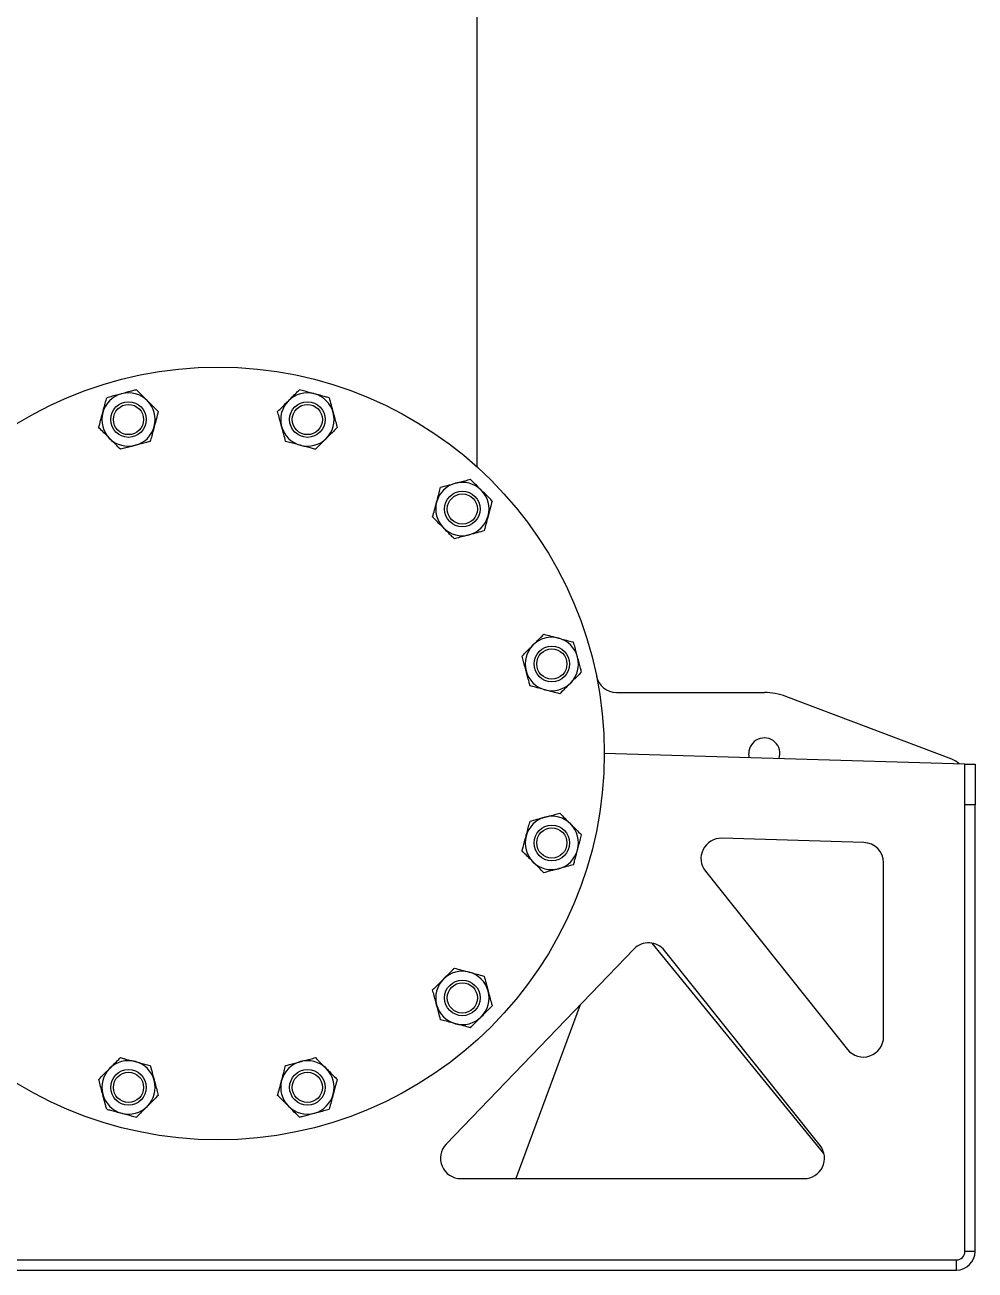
# Model space of a CAD drawing. Header units: inches. Extents: x 0.9 to 37.1, y -8.4 to 11.7.
# Drawn here: x 16.4193 to 16.6628, y 7.2933 to 7.6123 of the extents above; entities that cross this region are included whole.
import ezdxf

# ---------------------------------------------------------------- set-up
doc = ezdxf.new("R2010")
doc.units = ezdxf.units.IN
doc.header["$MEASUREMENT"] = 0

msp = doc.modelspace()

# ---------------------------------------------------------------- linework, layer by layer
at = {"color": 7, "linetype": 'Continuous', "lineweight": 25}
for p, q in [((16.53520799671963, 7.499027441128285), (16.53520799671963, 7.641804604737765)), ((16.5708638193356, 7.441283771404431), (16.60877057874063, 7.441283771404431)), ((16.6567818379819, 7.424210340835219), (16.61429656850235, 7.440273971100409)), ((16.66014817472799, 7.422937532883197), (16.56776008005296, 7.425658771404431)), ((16.66014817472799, 7.412520866216531), (16.66014817472799, 7.422937532883197)), ((16.66014817472799, 7.422937532883197), (16.66275234139466, 7.422937532883197)), ((16.66275234139466, 7.422937532883197), (16.66275234139466, 7.412520866216531)), ((16.66275234139466, 7.412520866216531), (16.66014817472799, 7.412520866216531)), ((16.66014817472799, 7.29813006405535), (16.66014817472799, 7.412520866216531)), ((16.66275234139466, 7.29813006405535), (16.66275234139466, 7.412520866216531)), ((16.63425985004015, 7.402857690197185), (16.59789550320703, 7.403928781247929)), ((16.63931484139466, 7.35311298568458), (16.63931484139466, 7.397651614674428)), ((16.59366976576379, 7.395475810085871), (16.63003411259691, 7.349866090045278)), ((16.62402301588082, 7.323199803619952), (16.57998757519434, 7.377089365051314)), ((16.57536629602126, 7.375567061036097), (16.52724264574228, 7.325597121138758)), ((16.62303091545316, 7.325231126361319), (16.58319019237835, 7.375201066258658)), ((16.56157398893736, 7.36124560470366), (16.54509236739905, 7.316775897388684)), ((16.53099414663495, 7.316775897388684), (16.61895851998875, 7.316775897388684)), ((16.66275234139466, 7.29813006405535), (16.66014817472799, 7.29813006405535)), ((16.27964281871127, 7.29594256405535), (16.657960674728, 7.29594256405535)), ((16.657960674728, 7.293338397388684), (16.657960674728, 7.29594256405535)), ((16.27964281871127, 7.293338397388684), (16.657960674728, 7.293338397388684))]:
    msp.add_line(p, q, dxfattribs=at)
at = {"color": 7, "linetype": 'Continuous', "lineweight": 25, "flags": 128}
msp.add_lwpolyline([(16.60493637517752, 7.424563764880857), (16.60485513806029, 7.424904132067544), (16.60478307874063, 7.425658771404431)], dxfattribs=at)
at = {"color": 7, "linetype": 'Continuous', "lineweight": 25}
for centre, radius in [((16.46880174671963, 7.425658771404431), 0.09895833333333474), ((16.44588547710118, 7.511183453940443), 0.004557291666667264), ((16.44588547710118, 7.511183453940443), 0.003868229166667366), ((16.49171801633808, 7.511183453940443), 0.004557291666667264), ((16.49171801633808, 7.511183453940443), 0.003868229166665589), ((16.53141015963719, 7.488267184321989), 0.004557291666667122), ((16.53141015963719, 7.488267184321989), 0.003868229166669915), ((16.55432642925564, 7.448575041022883), 0.004557291666664576), ((16.55432642925564, 7.448575041022883), 0.003868229166664678), ((16.55432642925564, 7.402742501785978), 0.004557291666664576), ((16.55432642925564, 7.402742501785978), 0.003868229166664678), ((16.53141015963719, 7.363050358486872), 0.004557291666667122), ((16.53141015963719, 7.363050358486872), 0.003868229166667403), ((16.44588547710118, 7.34013408886842), 0.004557291666666835), ((16.44588547710118, 7.34013408886842), 0.003868229166666509), ((16.49171801633808, 7.34013408886842), 0.004557291666666835), ((16.49171801633808, 7.34013408886842), 0.003868229166666509)]:
    msp.add_circle(centre, radius, dxfattribs=at)
for centre, radius, start, end in [((16.44588547710118, 7.511183453940443), 0.006833333333333064, 105.0000000000084, 165.0000000000007), ((16.44588547710118, 7.511183453940443), 0.006833333333334467, 44.99999999997896, 105.0000000000084), ((16.49171801633808, 7.511183453940443), 0.006833333333333294, 74.99999999999353, 134.9999999999947), ((16.49171801633808, 7.511183453940443), 0.006833333333336495, 14.99999999999156, 74.99999999999353), ((16.44588547710118, 7.511183453940443), 0.006833333333334467, 344.9999999999943, 44.99999999997896), ((16.49171801633808, 7.511183453940443), 0.006833333333333064, 134.9999999999947, 195), ((16.44588547710118, 7.511183453940443), 0.006833333333333064, 165.0000000000007, 225.000000000006), ((16.49171801633808, 7.511183453940443), 0.006833333333336495, 314.9999999999902, 14.99999999999156), ((16.44588547710118, 7.511183453940443), 0.006833333333334152, 285.0000000000053, 344.9999999999943), ((16.49171801633808, 7.511183453940443), 0.006833333333333232, 195, 255.000000000025), ((16.44588547710118, 7.511183453940443), 0.006833333333334152, 225.000000000006, 285.0000000000053), ((16.49171801633808, 7.511183453940443), 0.006833333333333232, 255.000000000025, 314.9999999999902), ((16.53141015963719, 7.488267184321989), 0.006833333333336725, 105.0000000000334, 165.0000000000012), ((16.53141015963719, 7.488267184321989), 0.006833333333335072, 45.0000000000053, 105.0000000000334), ((16.53141015963719, 7.488267184321989), 0.006833333333332582, 344.9999999999938, 45.0000000000053), ((16.53141015963719, 7.488267184321989), 0.006833333333336725, 165.0000000000012, 224.999999999985), ((16.53141015963719, 7.488267184321989), 0.006833333333332374, 284.9999999999785, 344.9999999999938), ((16.53141015963719, 7.488267184321989), 0.006833333333335095, 224.999999999985, 284.9999999999785), ((16.55432642925564, 7.448575041022883), 0.006833333333333064, 134.9999999999974, 195), ((16.55432642925564, 7.448575041022883), 0.006833333333333294, 74.99999999999353, 134.9999999999974), ((16.55432642925564, 7.448575041022883), 0.006833333333333294, 14.99999999999569, 74.99999999999353), ((16.55432642925564, 7.448575041022883), 0.006833333333332949, 314.999999999993, 14.99999999999569), ((16.55432642925564, 7.448575041022883), 0.006833333333333064, 195, 255.0000000000241), ((16.55432642925564, 7.448575041022883), 0.006833333333332897, 255.0000000000241, 314.999999999993), ((16.5708638193356, 7.446492104737764), 0.005208333333333191, 191.5369590328109, 270.0000000000008), ((16.60877057874063, 7.425658771404431), 0.01562500000000034, 69.28845390956536, 90), ((16.60877057874063, 7.425658771404431), 0.003987500000000921, 340.6869853533506, 180), ((16.65493984139466, 7.419338607603226), 0.005208333333334141, 44.37856419561164, 69.2884539095683), ((16.55432642925564, 7.402742501785978), 0.006833333333333722, 105.0000000000055, 164.9999999999935), ((16.55432642925564, 7.402742501785978), 0.006833333333333722, 45.00000000000788, 105.0000000000055), ((16.55432642925564, 7.402742501785978), 0.006833333333332949, 345.0000000000051, 45.00000000000788), ((16.55432642925564, 7.402742501785978), 0.006833333333333294, 164.9999999999935, 225.0000000000034), ((16.59774216122821, 7.398722705725174), 0.005208333333334077, 88.31287334728027, 218.5651382087367), ((16.63410650806133, 7.397651614674428), 0.005208333333333297, 0, 88.31287334731945), ((16.55432642925564, 7.402742501785978), 0.006833333333332949, 285.0000000000082, 345.0000000000051), ((16.55432642925564, 7.402742501785978), 0.006833333333332864, 225.0000000000034, 285.0000000000082), ((16.57911779691393, 7.371954170619356), 0.005208333333333801, 38.56513820873204, 136.0782775277276), ((16.53141015963719, 7.363050358486872), 0.006833333333332949, 134.9999999999921, 194.9999999999965), ((16.53141015963719, 7.363050358486872), 0.006833333333333722, 74.99999999999447, 134.9999999999921), ((16.53141015963719, 7.363050358486872), 0.006833333333333722, 15.0000000000029, 74.99999999999447), ((16.53141015963719, 7.363050358486872), 0.006833333333333178, 314.9999999999956, 15.0000000000029), ((16.53141015963719, 7.363050358486872), 0.006833333333333294, 194.9999999999965, 254.9999999999943), ((16.53141015963719, 7.363050358486872), 0.006833333333333294, 254.9999999999943, 314.9999999999956), ((16.63410650806133, 7.35311298568458), 0.005208333333333801, 218.5651382087328, 0), ((16.44588547710118, 7.34013408886842), 0.006833333333333064, 134.9999999999921, 195), ((16.44588547710118, 7.34013408886842), 0.006833333333333722, 74.99999999999447, 134.9999999999921), ((16.44588547710118, 7.34013408886842), 0.006833333333333722, 14.99999999999932, 74.99999999999447), ((16.49171801633808, 7.34013408886842), 0.006833333333333064, 104.9999999999777, 165.0000000000007), ((16.49171801633808, 7.34013408886842), 0.006833333333332897, 45.00000000000788, 104.9999999999777), ((16.49171801633808, 7.34013408886842), 0.006833333333333064, 345.0000000000015, 45.00000000000788), ((16.44588547710118, 7.34013408886842), 0.006833333333333064, 314.9999999999956, 14.99999999999932), ((16.49171801633808, 7.34013408886842), 0.006833333333333064, 165.0000000000007, 225.0000000000087), ((16.44588547710118, 7.34013408886842), 0.006833333333333294, 195, 254.9999999999943), ((16.44588547710118, 7.34013408886842), 0.006833333333333294, 254.9999999999943, 314.9999999999956), ((16.49171801633808, 7.34013408886842), 0.006833333333333294, 225.0000000000087, 285.0000000000073), ((16.49171801633808, 7.34013408886842), 0.006833333333333294, 285.0000000000073, 345.0000000000015), ((16.53099414663495, 7.321984230722016), 0.005208333333333037, 136.0782775277276, 270.0000000000008), ((16.61895851998875, 7.321984230722016), 0.005208333333333037, 270.0000000000008, 38.56513820875648), ((16.657960674728, 7.29813006405535), 0.004791666666666305, 270.0000000000008, 0), ((16.657960674728, 7.29813006405535), 0.002187499999999787, 270.0000000000008, 0)]:
    msp.add_arc(centre, radius, start, end, dxfattribs=at)
for points, knots in [([(16.44411688029298, 7.517783947086751), (16.44402996022278, 7.517760656924135), (16.44345942618554, 7.517607782789605), (16.44239436840813, 7.517322401418253), (16.44121660726946, 7.517006821272268), (16.44053152287498, 7.516823253462022), (16.44030608379817, 7.516762847243449)], [0, 0, 0, 0, 0.06625438873007866, 0.4348867160202242, 0.8140395284738081, 1, 1, 1, 1]), ([(16.44792767678778, 7.518805046930054), (16.44760503144998, 7.518718594372348), (16.44684168306725, 7.518514055789652), (16.44556960262994, 7.518173202863768), (16.44460519699124, 7.517914791151699), (16.44411688029298, 7.517783947086751)], [0, 0, 0, 0, 0.2654708005955063, 0.6280788300799386, 1, 1, 1, 1]), ([(16.44792767678778, 7.518805046930054), (16.44836130123182, 7.51837142248602), (16.44924434500596, 7.517488378711878), (16.45020906310012, 7.516523660617715), (16.45070396699915, 7.516028756718685), (16.45071737343929, 7.51601535027855)], [0, 0, 0, 0, 0.4841952181635784, 0.9860273763411905, 1, 1, 1, 1]), ([(16.48688611999998, 7.51601535027855), (16.48727637282394, 7.516405603102513), (16.4880709808551, 7.51720021113367), (16.48899547555316, 7.51812470583173), (16.48952219080618, 7.518651421084755), (16.48967581665148, 7.518805046930053)], [0, 0, 0, 0, 0.4060446745436627, 0.8267623950146797, 1, 1, 1, 1]), ([(16.49348661314628, 7.517783947086751), (16.49339969307608, 7.517807237249367), (16.49282915903885, 7.517960111383898), (16.49176410126144, 7.518245492755249), (16.49058634012276, 7.518561072901234), (16.48990125572829, 7.51874464071148), (16.48967581665148, 7.518805046930053)], [0, 0, 0, 0, 0.06625438873007931, 0.4348867160202243, 0.8140395284738083, 1, 1, 1, 1]), ([(16.49729740964109, 7.516762847243449), (16.49697476430329, 7.516849299801154), (16.49621141592056, 7.517053838383851), (16.49493933548325, 7.517394691309735), (16.49397492984454, 7.517653103021803), (16.49348661314628, 7.517783947086751)], [0, 0, 0, 0, 0.265470800595507, 0.62807883007994, 1, 1, 1, 1]), ([(16.43928498395487, 7.512952050748644), (16.43942782640234, 7.513485146020075), (16.4397186731278, 7.514570600776687), (16.44005706167295, 7.5158334840199), (16.44024985283611, 7.516552990436092), (16.44030608379817, 7.516762847243449)], [0, 0, 0, 0, 0.4060446745436623, 0.8267623950146791, 1, 1, 1, 1]), ([(16.45071737343929, 7.51601535027855), (16.45110762626325, 7.515625097454588), (16.45190223429441, 7.514830489423431), (16.45282672899247, 7.513905994725371), (16.45335344424549, 7.513379279472347), (16.45350707009079, 7.513225653627048)], [0, 0, 0, 0, 0.4060446745436574, 0.8267623950146697, 1, 1, 1, 1]), ([(16.48409642334847, 7.513225653627048), (16.48453004779251, 7.513659278071082), (16.48541309156665, 7.514542321845224), (16.48637780966081, 7.515507039939386), (16.48687271355984, 7.516001943838416), (16.48688611999998, 7.51601535027855)], [0, 0, 0, 0, 0.4841952181635706, 0.9860273763411911, 1, 1, 1, 1]), ([(16.49729740964109, 7.516762847243449), (16.49745612720331, 7.516170505237196), (16.4977793436573, 7.514964245009064), (16.49813245498725, 7.513646415584947), (16.49831360238673, 7.51297036428644), (16.4983185094844, 7.512952050748643)], [0, 0, 0, 0, 0.4841952181635791, 0.9860273763411924, 0.9999999999999999, 0.9999999999999999, 0.9999999999999999, 0.9999999999999999]), ([(16.43826388411157, 7.509141254253838), (16.43842260167379, 7.50973359626009), (16.43874581812778, 7.510939856488222), (16.43909892945773, 7.512257685912339), (16.43928007685721, 7.512933737210846), (16.43928498395487, 7.512952050748644)], [0, 0, 0, 0, 0.4841952181635703, 0.9860273763411896, 1, 1, 1, 1]), ([(16.45350707009079, 7.513225653627048), (16.45334835252858, 7.512633311620795), (16.45302513607458, 7.511427051392664), (16.45267202474463, 7.510109221968547), (16.45249087734515, 7.509433170670039), (16.45248597024749, 7.509414857132242)], [0, 0, 0, 0, 0.4841952181635755, 0.9860273763411883, 1, 1, 1, 1]), ([(16.48511752319178, 7.509414857132242), (16.4849746807443, 7.509947952403675), (16.48468383401885, 7.511033407160285), (16.4843454454737, 7.5122962904035), (16.48415265431053, 7.513015796819691), (16.48409642334847, 7.513225653627048)], [0, 0, 0, 0, 0.4060446745436578, 0.8267623950146723, 1, 1, 1, 1]), ([(16.4983185094844, 7.512952050748643), (16.49846135193186, 7.512418955477211), (16.49875219865732, 7.511333500720599), (16.49909058720247, 7.510070617477385), (16.49928337836564, 7.509351111061194), (16.49933960932769, 7.509141254253837)], [0, 0, 0, 0, 0.4060446745436582, 0.8267623950146702, 1, 1, 1, 1]), ([(16.44105358076307, 7.506351557602335), (16.44066332793911, 7.506741810426298), (16.43986871990795, 7.507536418457454), (16.43894422520989, 7.508460913155514), (16.43841750995687, 7.508987628408539), (16.43826388411157, 7.509141254253838)], [0, 0, 0, 0, 0.4060446745436606, 0.8267623950146735, 1, 1, 1, 1]), ([(16.45248597024749, 7.509414857132242), (16.45234312780002, 7.508881761860811), (16.45205228107456, 7.507796307104199), (16.45171389252941, 7.506533423860986), (16.45152110136624, 7.505813917444794), (16.45146487040418, 7.505604060637436)], [0, 0, 0, 0, 0.4060446745436615, 0.826762395014681, 1, 1, 1, 1]), ([(16.48613862303508, 7.505604060637436), (16.48597990547286, 7.506196402643689), (16.48565668901887, 7.50740266287182), (16.48530357768892, 7.508720492295937), (16.48512243028944, 7.509396543594445), (16.48511752319178, 7.509414857132242)], [0, 0, 0, 0, 0.4841952181635693, 0.9860273763411898, 1, 1, 1, 1]), ([(16.49933960932769, 7.509141254253837), (16.49890598488366, 7.508707629809803), (16.49802294110952, 7.507824586035661), (16.49705822301536, 7.506859867941499), (16.49656331911633, 7.506364964042468), (16.49654991267619, 7.506351557602334)], [0, 0, 0, 0, 0.484195218163577, 0.9860273763411891, 1, 1, 1, 1]), ([(16.44384327741458, 7.503561860950832), (16.44340965297054, 7.503995485394866), (16.4425266091964, 7.504878529169008), (16.44156189110224, 7.50584324726317), (16.44106698720321, 7.5063381511622), (16.44105358076307, 7.506351557602335)], [0, 0, 0, 0, 0.484195218163572, 0.9860273763411915, 1, 1, 1, 1]), ([(16.44765407390938, 7.504582960794134), (16.44756715383918, 7.504559670631517), (16.44699661980195, 7.504406796496987), (16.44593156202453, 7.504121415125636), (16.44475380088586, 7.503805834979651), (16.44406871649138, 7.503622267169405), (16.44384327741458, 7.503561860950832)], [0, 0, 0, 0, 0.06625438873007954, 0.4348867160202256, 0.8140395284738101, 1, 1, 1, 1]), ([(16.45146487040418, 7.505604060637436), (16.45114222506638, 7.505517608079731), (16.45037887668365, 7.505313069497035), (16.44910679624634, 7.504972216571149), (16.44814239060764, 7.504713804859082), (16.44765407390938, 7.504582960794134)], [0, 0, 0, 0, 0.2654708005955059, 0.628078830079939, 1, 1, 1, 1]), ([(16.48994941952989, 7.504582960794133), (16.48986249945968, 7.50460625095675), (16.48929196542245, 7.504759125091281), (16.48822690764504, 7.505044506462632), (16.48704914650636, 7.505360086608617), (16.48636406211189, 7.505543654418863), (16.48613862303508, 7.505604060637436)], [0, 0, 0, 0, 0.06625438873007884, 0.4348867160202253, 0.8140395284738101, 1, 1, 1, 1]), ([(16.49376021602469, 7.503561860950831), (16.49343757068689, 7.503648313508537), (16.49267422230416, 7.503852852091233), (16.49140214186685, 7.504193705017118), (16.49043773622814, 7.504452116729186), (16.48994941952989, 7.504582960794133)], [0, 0, 0, 0, 0.2654708005955063, 0.6280788300799385, 0.9999999999999999, 0.9999999999999999, 0.9999999999999999, 0.9999999999999999]), ([(16.49654991267619, 7.506351557602334), (16.49615965985223, 7.505961304778372), (16.49536505182107, 7.505166696747215), (16.49444055712301, 7.504242202049154), (16.49391384186999, 7.50371548679613), (16.49376021602469, 7.503561860950831)], [0, 0, 0, 0, 0.4060446745436639, 0.8267623950146807, 1, 1, 1, 1]), ([(16.52583076633418, 7.493846577624996), (16.52642310834044, 7.494005295187214), (16.52762936856857, 7.494328511641204), (16.52894719799269, 7.494681622971158), (16.52962324929119, 7.494862770370634), (16.52964156282899, 7.494867677468299)], [0, 0, 0, 0, 0.4841952181635736, 0.9860273763411929, 1, 1, 1, 1]), ([(16.52964156282899, 7.494867677468299), (16.53017465810042, 7.495010519915767), (16.53126011285703, 7.495301366641222), (16.53252299610025, 7.495639755186375), (16.53324250251644, 7.495832546349543), (16.5334523593238, 7.495888777311601)], [0, 0, 0, 0, 0.4060446745436639, 0.826762395014679, 1, 1, 1, 1]), ([(16.5362420559753, 7.493099080660097), (16.53617842606771, 7.493162710567683), (16.53576076616501, 7.493580370470384), (16.53498108975895, 7.494360046876448), (16.53411890876626, 7.495222227869139), (16.53361739218203, 7.495723744453366), (16.5334523593238, 7.495888777311601)], [0, 0, 0, 0, 0.06625438873007866, 0.4348867160202243, 0.8140395284738087, 1, 1, 1, 1]), ([(16.52480966649088, 7.490035781130191), (16.52495250893835, 7.490568876401622), (16.52524335566381, 7.491654331158234), (16.52558174420896, 7.492917214401447), (16.52577453537213, 7.493636720817639), (16.52583076633418, 7.493846577624996)], [0, 0, 0, 0, 0.4060446745436599, 0.8267623950146743, 1, 1, 1, 1]), ([(16.5390317526268, 7.490309384008595), (16.53879555984671, 7.490545576788691), (16.53823675004667, 7.491104386588726), (16.53730552253525, 7.492035614100152), (16.53659952860861, 7.49274160802679), (16.5362420559753, 7.493099080660097)], [0, 0, 0, 0, 0.2654708005955084, 0.62807883007994, 1, 1, 1, 1]), ([(16.52378856664758, 7.486224984635385), (16.5239472842098, 7.486817326641637), (16.52427050066379, 7.488023586869769), (16.52462361199374, 7.489341416293884), (16.52480475939322, 7.490017467592393), (16.52480966649088, 7.490035781130191)], [0, 0, 0, 0, 0.4841952181635715, 0.9860273763411892, 0.9999999999999999, 0.9999999999999999, 0.9999999999999999, 0.9999999999999999]), ([(16.5390317526268, 7.490309384008595), (16.53887303506458, 7.489717042002342), (16.53854981861059, 7.48851078177421), (16.53819670728064, 7.487192952350092), (16.53801555988116, 7.486516901051586), (16.5380106527835, 7.486498587513789)], [0, 0, 0, 0, 0.4841952181635782, 0.9860273763411905, 1, 1, 1, 1]), ([(16.52657826329908, 7.483435287983881), (16.5265146333915, 7.483498917891467), (16.5260969734888, 7.483916577794167), (16.52531729708273, 7.484696254200232), (16.52445511609004, 7.485558435192923), (16.52395359950582, 7.48605995177715), (16.52378856664758, 7.486224984635385)], [0, 0, 0, 0, 0.06625438873007707, 0.4348867160202248, 0.8140395284738112, 1, 1, 1, 1]), ([(16.5380106527835, 7.486498587513789), (16.53786781033603, 7.485965492242356), (16.53757696361058, 7.484880037485746), (16.53723857506542, 7.483617154242532), (16.53704578390225, 7.48289764782634), (16.5369895529402, 7.482687791018983)], [0, 0, 0, 0, 0.4060446745436567, 0.8267623950146684, 1, 1, 1, 1]), ([(16.52936795995058, 7.480645591332378), (16.52913176717049, 7.480881784112475), (16.52857295737045, 7.481440593912509), (16.52764172985903, 7.482371821423936), (16.52693573593239, 7.483077815350574), (16.52657826329908, 7.483435287983881)], [0, 0, 0, 0, 0.2654708005955065, 0.6280788300799381, 1, 1, 1, 1]), ([(16.5369895529402, 7.482687791018983), (16.53639721093394, 7.482529073456765), (16.53519095070581, 7.482205857002775), (16.5338731212817, 7.481852745672821), (16.53319706998319, 7.481671598273344), (16.53317875644539, 7.481666691175681)], [0, 0, 0, 0, 0.4841952181635763, 0.9860273763411901, 1, 1, 1, 1]), ([(16.53317875644539, 7.481666691175681), (16.53264566117396, 7.481523848728211), (16.53156020641735, 7.481233002002757), (16.53029732317414, 7.480894613457604), (16.52957781675794, 7.480701822294435), (16.52936795995058, 7.480645591332378)], [0, 0, 0, 0, 0.4060446745436648, 0.8267623950146804, 1, 1, 1, 1]), ([(16.54670483626603, 7.450617240709487), (16.54713846071007, 7.451050865153523), (16.54802150448421, 7.451933908927664), (16.54898622257837, 7.452898627021826), (16.5494811264774, 7.453393530920858), (16.54949453291754, 7.45340693736099)], [0, 0, 0, 0, 0.484195218163571, 0.9860273763411895, 0.9999999999999999, 0.9999999999999999, 0.9999999999999999, 0.9999999999999999]), ([(16.54949453291754, 7.45340693736099), (16.5498847857415, 7.453797190184954), (16.55067939377265, 7.454591798216111), (16.55160388847072, 7.455516292914171), (16.55213060372374, 7.456043008167194), (16.55228422956904, 7.456196634012494)], [0, 0, 0, 0, 0.4060446745436603, 0.8267623950146741, 1, 1, 1, 1]), ([(16.55228422956904, 7.456196634012494), (16.55287657157529, 7.456037916450275), (16.55408283180342, 7.455714699996285), (16.55540066122754, 7.455361588666332), (16.55607671252605, 7.455180441266855), (16.55609502606384, 7.455175534169191)], [0, 0, 0, 0, 0.4841952181635703, 0.9860273763411896, 1, 1, 1, 1]), ([(16.55609502606384, 7.455175534169191), (16.55662812133528, 7.455032691721723), (16.55771357609189, 7.454741844996267), (16.5589764593351, 7.454403456451113), (16.55969596575129, 7.454210665287945), (16.55990582255865, 7.454154434325889)], [0, 0, 0, 0, 0.4060446745436623, 0.8267623950146791, 1, 1, 1, 1]), ([(16.56092692240195, 7.450343637831082), (16.56090363223933, 7.450430557901285), (16.56075075810481, 7.451001091938517), (16.56046537673345, 7.452066149715932), (16.56014979658747, 7.453243910854606), (16.55996622877722, 7.453928995249082), (16.55990582255865, 7.454154434325889)], [0, 0, 0, 0, 0.06625438873007933, 0.4348867160202253, 0.8140395284738089, 1, 1, 1, 1]), ([(16.54772593610933, 7.446806444214682), (16.54770264594672, 7.446893364284884), (16.54754977181219, 7.447463898322116), (16.54726439044084, 7.44852895609953), (16.54694881029485, 7.449706717238207), (16.5467652424846, 7.450391801632681), (16.54670483626603, 7.450617240709487)], [0, 0, 0, 0, 0.06625438873007881, 0.4348867160202249, 0.8140395284738101, 1, 1, 1, 1]), ([(16.56194802224525, 7.446532841336277), (16.56186156968755, 7.446855486674079), (16.56165703110485, 7.447618835056812), (16.56131617817897, 7.448890915494121), (16.5610577664669, 7.449855321132828), (16.56092692240195, 7.450343637831082)], [0, 0, 0, 0, 0.2654708005955063, 0.6280788300799385, 1, 1, 1, 1]), ([(16.54874703595264, 7.442995647719877), (16.54866058339493, 7.443318293057678), (16.54845604481223, 7.44408164144041), (16.54811519188635, 7.44535372187772), (16.54785678017428, 7.446318127516427), (16.54772593610933, 7.446806444214682)], [0, 0, 0, 0, 0.2654708005955052, 0.628078830079939, 1, 1, 1, 1]), ([(16.55915832559375, 7.443743144684774), (16.55876807276979, 7.443352891860811), (16.55797346473863, 7.442558283829655), (16.55704897004057, 7.441633789131595), (16.55652225478755, 7.441107073878571), (16.55636862894225, 7.440953448033271)], [0, 0, 0, 0, 0.4060446745436576, 0.8267623950146694, 1, 1, 1, 1]), ([(16.56194802224525, 7.446532841336277), (16.56151439780122, 7.446099216892243), (16.56063135402708, 7.445216173118101), (16.55966663593291, 7.444251455023938), (16.55917173203389, 7.443756551124908), (16.55915832559375, 7.443743144684774)], [0, 0, 0, 0, 0.4841952181635775, 0.9860273763411905, 1, 1, 1, 1]), ([(16.55255783244744, 7.441974547876574), (16.55202473717601, 7.442117390324043), (16.5509392824194, 7.442408237049498), (16.54967639917619, 7.442746625594651), (16.54895689275999, 7.442939416757819), (16.54874703595264, 7.442995647719877)], [0, 0, 0, 0, 0.4060446745436617, 0.8267623950146784, 1, 1, 1, 1]), ([(16.55636862894225, 7.440953448033271), (16.55577628693599, 7.44111216559549), (16.55457002670786, 7.44143538204948), (16.55325219728375, 7.441788493379433), (16.55257614598524, 7.44196964077891), (16.55255783244744, 7.441974547876574)], [0, 0, 0, 0, 0.4841952181635779, 0.9860273763411883, 1, 1, 1, 1]), ([(16.54874703595264, 7.408321895088985), (16.54933937795889, 7.408480612651204), (16.55054563818702, 7.408803829105193), (16.55186346761113, 7.409156940435148), (16.55253951890964, 7.409338087834624), (16.55255783244744, 7.409342994932287)], [0, 0, 0, 0, 0.4841952181635707, 0.9860273763411896, 1, 1, 1, 1]), ([(16.55255783244744, 7.409342994932287), (16.55309092771887, 7.409485837379757), (16.55417638247549, 7.409776684105211), (16.5554392657187, 7.410115072650365), (16.55615877213489, 7.410307863813532), (16.55636862894225, 7.41036409477559)], [0, 0, 0, 0, 0.4060446745436588, 0.8267623950146719, 1, 1, 1, 1]), ([(16.55636862894225, 7.41036409477559), (16.55680225338628, 7.409930470331556), (16.55768529716043, 7.409047426557414), (16.55865001525459, 7.408082708463251), (16.55914491915362, 7.407587804564221), (16.55915832559375, 7.407574398124087)], [0, 0, 0, 0, 0.484195218163572, 0.9860273763411891, 0.9999999999999999, 0.9999999999999999, 0.9999999999999999, 0.9999999999999999]), ([(16.54772593610933, 7.404511098594179), (16.54774922627195, 7.404598018664382), (16.54790210040648, 7.405168552701613), (16.54818748177783, 7.406233610479029), (16.54850306192382, 7.407411371617703), (16.54868662973406, 7.408096456012178), (16.54874703595264, 7.408321895088985)], [0, 0, 0, 0, 0.06625438873007948, 0.4348867160202257, 0.8140395284738109, 1, 1, 1, 1]), ([(16.55915832559375, 7.407574398124087), (16.55954857841771, 7.407184145300124), (16.56034318644887, 7.406389537268968), (16.56126768114693, 7.405465042570907), (16.56179439639995, 7.404938327317883), (16.56194802224525, 7.404784701472584)], [0, 0, 0, 0, 0.4060446745436626, 0.8267623950146786, 0.9999999999999999, 0.9999999999999999, 0.9999999999999999, 0.9999999999999999]), ([(16.54670483626603, 7.400700302099374), (16.54679128882374, 7.401022947437175), (16.54699582740643, 7.401786295819909), (16.54733668033232, 7.403058376257217), (16.54759509204439, 7.404022781895923), (16.54772593610933, 7.404511098594179)], [0, 0, 0, 0, 0.2654708005955065, 0.628078830079939, 1, 1, 1, 1]), ([(16.56092692240195, 7.400973904977779), (16.56095021256457, 7.401060825047981), (16.5611030866991, 7.401631359085211), (16.56138846807045, 7.402696416862627), (16.56170404821643, 7.403874178001303), (16.56188761602668, 7.404559262395777), (16.56194802224525, 7.404784701472584)], [0, 0, 0, 0, 0.06625438873007863, 0.4348867160202239, 0.8140395284738074, 0.9999999999999999, 0.9999999999999999, 0.9999999999999999, 0.9999999999999999]), ([(16.54949453291754, 7.397910605447871), (16.54910428009357, 7.398300858271833), (16.54830967206241, 7.399095466302991), (16.54738517736435, 7.400019961001051), (16.54685846211133, 7.400546676254074), (16.54670483626603, 7.400700302099374)], [0, 0, 0, 0, 0.4060446745436615, 0.8267623950146795, 1, 1, 1, 1]), ([(16.55990582255865, 7.397163108482973), (16.55999227511635, 7.397485753820774), (16.56019681369905, 7.398249102203506), (16.56053766662494, 7.399521182640816), (16.560796078337, 7.400485588279523), (16.56092692240195, 7.400973904977779)], [0, 0, 0, 0, 0.2654708005955062, 0.6280788300799396, 1, 1, 1, 1]), ([(16.55228422956904, 7.395120908796367), (16.551850605125, 7.395554533240402), (16.55096756135086, 7.396437577014543), (16.5500028432567, 7.397402295108707), (16.54950793935767, 7.397897199007737), (16.54949453291754, 7.397910605447871)], [0, 0, 0, 0, 0.4841952181635765, 0.9860273763411891, 1, 1, 1, 1]), ([(16.55609502606384, 7.396142008639671), (16.55556193079241, 7.395999166192201), (16.5544764760358, 7.395708319466747), (16.55321359279259, 7.395369930921593), (16.5524940863764, 7.395177139758426), (16.55228422956904, 7.395120908796367)], [0, 0, 0, 0, 0.4060446745436592, 0.8267623950146694, 1, 1, 1, 1]), ([(16.55990582255865, 7.397163108482973), (16.5593134805524, 7.397004390920754), (16.55810722032426, 7.396681174466766), (16.55678939090015, 7.39632806313681), (16.55611333960164, 7.396146915737333), (16.55609502606384, 7.396142008639671)], [0, 0, 0, 0, 0.4841952181635776, 0.9860273763411929, 0.9999999999999999, 0.9999999999999999, 0.9999999999999999, 0.9999999999999999]), ([(16.52657826329908, 7.36788225482498), (16.52664189320667, 7.367945884732565), (16.52705955310937, 7.368363544635267), (16.52783922951543, 7.36914322104133), (16.52870141050812, 7.370005402034021), (16.52920292709235, 7.370506918618249), (16.52936795995058, 7.370671951476483)], [0, 0, 0, 0, 0.06625438873007879, 0.4348867160202251, 0.8140395284738102, 1, 1, 1, 1]), ([(16.52936795995058, 7.370671951476483), (16.52996030195684, 7.370513233914265), (16.53116656218497, 7.370190017460275), (16.53248439160908, 7.369836906130321), (16.53316044290759, 7.369655758730844), (16.53317875644539, 7.369650851633181)], [0, 0, 0, 0, 0.4841952181635705, 0.9860273763411899, 0.9999999999999999, 0.9999999999999999, 0.9999999999999999, 0.9999999999999999]), ([(16.52378856664758, 7.365092558173478), (16.52402475942768, 7.365328750953573), (16.52458356922771, 7.365887560753609), (16.52551479673914, 7.366818788265034), (16.52622079066577, 7.367524782191673), (16.52657826329908, 7.36788225482498)], [0, 0, 0, 0, 0.2654708005955052, 0.6280788300799376, 1, 1, 1, 1]), ([(16.53317875644539, 7.369650851633181), (16.53371185171682, 7.369508009185711), (16.53479730647343, 7.369217162460258), (16.53606018971665, 7.368878773915103), (16.53677969613284, 7.368685982751936), (16.5369895529402, 7.368629751789879)], [0, 0, 0, 0, 0.4060446745436591, 0.8267623950146719, 1, 1, 1, 1]), ([(16.5369895529402, 7.368629751789879), (16.53714827050241, 7.368037409783626), (16.53747148695641, 7.366831149555495), (16.53782459828636, 7.365513320131377), (16.53800574568584, 7.36483726883287), (16.5380106527835, 7.364818955295073)], [0, 0, 0, 0, 0.4841952181635719, 0.9860273763411928, 1, 1, 1, 1]), ([(16.52480966649088, 7.361281761678672), (16.52466682404341, 7.361814856950104), (16.52437597731796, 7.362900311706715), (16.5240375887728, 7.364163194949929), (16.52384479760964, 7.36488270136612), (16.52378856664758, 7.365092558173478)], [0, 0, 0, 0, 0.4060446745436633, 0.8267623950146796, 0.9999999999999999, 0.9999999999999999, 0.9999999999999999, 0.9999999999999999]), ([(16.5380106527835, 7.364818955295073), (16.53815349523097, 7.36428586002364), (16.53844434195642, 7.36320040526703), (16.53878273050158, 7.361937522023815), (16.53897552166475, 7.361218015607624), (16.5390317526268, 7.361008158800267)], [0, 0, 0, 0, 0.4060446745436626, 0.826762395014679, 0.9999999999999999, 0.9999999999999999, 0.9999999999999999, 0.9999999999999999]), ([(16.52583076633418, 7.357470965183866), (16.52567204877197, 7.358063307190119), (16.52534883231798, 7.35926956741825), (16.52499572098802, 7.360587396842367), (16.52481457358855, 7.361263448140875), (16.52480966649088, 7.361281761678672)], [0, 0, 0, 0, 0.4841952181635776, 0.98602737634119, 0.9999999999999999, 0.9999999999999999, 0.9999999999999999, 0.9999999999999999]), ([(16.5362420559753, 7.358218462148765), (16.53630568588288, 7.358282092056349), (16.53672334578559, 7.35869975195905), (16.53750302219165, 7.359479428365114), (16.53836520318434, 7.360341609357805), (16.53886671976857, 7.360843125942033), (16.5390317526268, 7.361008158800267)], [0, 0, 0, 0, 0.06625438873007879, 0.4348867160202251, 0.8140395284738083, 1, 1, 1, 1]), ([(16.5334523593238, 7.355428765497261), (16.53368855210389, 7.355664958277357), (16.53424736190393, 7.356223768077393), (16.53517858941535, 7.357154995588818), (16.53588458334199, 7.357860989515457), (16.5362420559753, 7.358218462148765)], [0, 0, 0, 0, 0.2654708005955047, 0.6280788300799381, 1, 1, 1, 1]), ([(16.52964156282899, 7.356449865340563), (16.52910846755756, 7.356592707788033), (16.52802301280095, 7.356883554513487), (16.52676012955773, 7.357221943058642), (16.52604062314154, 7.357414734221809), (16.52583076633418, 7.357470965183866)], [0, 0, 0, 0, 0.4060446745436567, 0.8267623950146704, 1, 1, 1, 1]), ([(16.5334523593238, 7.355428765497261), (16.53286001731754, 7.355587483059479), (16.53165375708941, 7.355910699513469), (16.53033592766529, 7.356263810843423), (16.52965987636679, 7.3564449582429), (16.52964156282899, 7.356449865340563)], [0, 0, 0, 0, 0.4841952181635766, 0.9860273763411915, 1, 1, 1, 1]), ([(16.43826388411157, 7.342176288555025), (16.4386975085556, 7.342609912999059), (16.43958055232974, 7.343492956773201), (16.4405452704239, 7.344457674867364), (16.44104017432294, 7.344952578766394), (16.44105358076307, 7.344965985206528)], [0, 0, 0, 0, 0.484195218163577, 0.986027376341188, 1, 1, 1, 1]), ([(16.44105358076307, 7.344965985206528), (16.44144383358703, 7.345356238030491), (16.44223844161819, 7.346150846061648), (16.44316293631625, 7.347075340759709), (16.44368965156928, 7.347602056012732), (16.44384327741458, 7.347755681858031)], [0, 0, 0, 0, 0.4060446745436611, 0.826762395014679, 1, 1, 1, 1]), ([(16.44384327741458, 7.347755681858031), (16.44416592275238, 7.347669229300326), (16.44492927113511, 7.347464690717629), (16.44620135157242, 7.347123837791744), (16.44716575721112, 7.346865426079678), (16.44765407390938, 7.346734582014729)], [0, 0, 0, 0, 0.2654708005955057, 0.6280788300799387, 1, 1, 1, 1]), ([(16.44765407390938, 7.346734582014729), (16.44774099397958, 7.346711291852112), (16.44831152801681, 7.346558417717581), (16.44937658579423, 7.346273036346231), (16.4505543469329, 7.345957456200246), (16.45123943132738, 7.345773888389999), (16.45146487040418, 7.345713482171426)], [0, 0, 0, 0, 0.0662543887300789, 0.4348867160202249, 0.8140395284738107, 1, 1, 1, 1]), ([(16.45146487040418, 7.345713482171426), (16.4516235879664, 7.345121140165173), (16.45194680442039, 7.343914879937042), (16.45229991575035, 7.342597050512927), (16.45248106314982, 7.341920999214418), (16.45248597024749, 7.341902685676621)], [0, 0, 0, 0, 0.484195218163572, 0.98602737634119, 1, 1, 1, 1]), ([(16.48511752319178, 7.341902685676621), (16.48526036563925, 7.342435780948053), (16.4855512123647, 7.343521235704665), (16.48588960090985, 7.344784118947878), (16.48608239207302, 7.34550362536407), (16.48613862303508, 7.345713482171426)], [0, 0, 0, 0, 0.4060446745436606, 0.826762395014679, 1, 1, 1, 1]), ([(16.48613862303508, 7.345713482171426), (16.48646126837288, 7.345799934729132), (16.48722461675561, 7.346004473311828), (16.48849669719292, 7.346345326237714), (16.48946110283163, 7.34660373794978), (16.48994941952989, 7.346734582014729)], [0, 0, 0, 0, 0.2654708005955059, 0.628078830079939, 1, 1, 1, 1]), ([(16.48994941952989, 7.346734582014729), (16.49003633960008, 7.346757872177346), (16.49060687363732, 7.346910746311876), (16.49167193141473, 7.347196127683227), (16.49284969255341, 7.347511707829212), (16.49353477694788, 7.347695275639459), (16.49376021602469, 7.347755681858031)], [0, 0, 0, 0, 0.06625438873007958, 0.4348867160202253, 0.8140395284738108, 1, 1, 1, 1]), ([(16.49376021602469, 7.347755681858031), (16.49419384046872, 7.347322057413997), (16.49507688424287, 7.346439013639855), (16.49604160233703, 7.345474295545692), (16.49653650623606, 7.344979391646662), (16.49654991267619, 7.344965985206528)], [0, 0, 0, 0, 0.4841952181635721, 0.9860273763411905, 1, 1, 1, 1]), ([(16.49654991267619, 7.344965985206528), (16.49694016550016, 7.344575732382565), (16.49773477353131, 7.343781124351408), (16.49865926822937, 7.342856629653349), (16.49918598348239, 7.342329914400324), (16.49933960932769, 7.342176288555025)], [0, 0, 0, 0, 0.4060446745436591, 0.8267623950146724, 1, 1, 1, 1]), ([(16.43928498395487, 7.33836549206022), (16.4391421415074, 7.338898587331652), (16.43885129478195, 7.339984042088263), (16.4385129062368, 7.341246925331477), (16.43832011507362, 7.341966431747668), (16.43826388411157, 7.342176288555025)], [0, 0, 0, 0, 0.4060446745436592, 0.8267623950146693, 1, 1, 1, 1]), ([(16.45248597024749, 7.341902685676621), (16.45262881269496, 7.341369590405189), (16.45291965942041, 7.340284135648577), (16.45325804796557, 7.339021252405363), (16.45345083912873, 7.338301745989171), (16.45350707009079, 7.338091889181815)], [0, 0, 0, 0, 0.4060446745436589, 0.8267623950146745, 1, 1, 1, 1]), ([(16.48409642334847, 7.338091889181815), (16.48425514091069, 7.338684231188068), (16.48457835736468, 7.339890491416199), (16.48493146869464, 7.341208320840316), (16.48511261609411, 7.341884372138823), (16.48511752319178, 7.341902685676621)], [0, 0, 0, 0, 0.484195218163577, 0.9860273763411884, 1, 1, 1, 1]), ([(16.49933960932769, 7.342176288555025), (16.49918089176548, 7.341583946548772), (16.49885767531148, 7.34037768632064), (16.49850456398153, 7.339059856896524), (16.49832341658206, 7.338383805598017), (16.49831850948439, 7.33836549206022)], [0, 0, 0, 0, 0.484195218163572, 0.9860273763411895, 0.9999999999999999, 0.9999999999999999, 0.9999999999999999, 0.9999999999999999]), ([(16.44030608379817, 7.334554695565414), (16.44014736623595, 7.335147037571667), (16.43982414978197, 7.336353297799798), (16.43947103845201, 7.337671127223915), (16.43928989105253, 7.338347178522422), (16.43928498395487, 7.33836549206022)], [0, 0, 0, 0, 0.4841952181635777, 0.9860273763411925, 1, 1, 1, 1]), ([(16.45071737343929, 7.335302192530312), (16.45032712061532, 7.334911939706349), (16.44953251258417, 7.334117331675192), (16.44860801788611, 7.333192836977132), (16.44808130263308, 7.332666121724108), (16.44792767678778, 7.332512495878809)], [0, 0, 0, 0, 0.4060446745436628, 0.8267623950146785, 1, 1, 1, 1]), ([(16.45350707009079, 7.338091889181815), (16.45307344564675, 7.337658264737781), (16.45219040187261, 7.33677522096364), (16.45122568377845, 7.335810502869476), (16.45073077987942, 7.335315598970446), (16.45071737343929, 7.335302192530312)], [0, 0, 0, 0, 0.4841952181635708, 0.9860273763411911, 1, 1, 1, 1]), ([(16.48688611999998, 7.335302192530312), (16.48649586717601, 7.335692445354275), (16.48570125914485, 7.336487053385432), (16.4847767644468, 7.337411548083491), (16.48425004919377, 7.337938263336516), (16.48409642334847, 7.338091889181815)], [0, 0, 0, 0, 0.406044674543657, 0.8267623950146687, 1, 1, 1, 1]), ([(16.48967581665148, 7.332512495878809), (16.48924219220745, 7.332946120322843), (16.4883591484333, 7.333829164096985), (16.48739443033914, 7.334793882191147), (16.48689952644011, 7.335288786090178), (16.48688611999998, 7.335302192530312)], [0, 0, 0, 0, 0.4841952181635767, 0.9860273763411904, 1, 1, 1, 1]), ([(16.49831850948439, 7.33836549206022), (16.49817566703693, 7.337832396788787), (16.49788482031147, 7.336746942032176), (16.49754643176631, 7.335484058788962), (16.49735364060315, 7.33476455237277), (16.49729740964109, 7.334554695565414)], [0, 0, 0, 0, 0.4060446745436612, 0.8267623950146795, 1, 1, 1, 1]), ([(16.44030608379817, 7.334554695565414), (16.44062872913597, 7.334468243007708), (16.44139207751871, 7.334263704425012), (16.44266415795602, 7.333922851499127), (16.44362856359472, 7.33366443978706), (16.44411688029298, 7.333533595722112)], [0, 0, 0, 0, 0.2654708005955063, 0.6280788300799393, 1, 1, 1, 1]), ([(16.44411688029298, 7.333533595722112), (16.44420380036318, 7.333510305559495), (16.44477433440041, 7.333357431424965), (16.44583939217783, 7.333072050053613), (16.4470171533165, 7.332756469907628), (16.44770223771098, 7.332572902097382), (16.44792767678778, 7.332512495878809)], [0, 0, 0, 0, 0.06625438873008, 0.4348867160202244, 0.8140395284738083, 1, 1, 1, 1]), ([(16.48967581665148, 7.332512495878809), (16.48999846198928, 7.332598948436514), (16.49076181037201, 7.332803487019211), (16.49203389080932, 7.333144339945096), (16.49299829644803, 7.333402751657163), (16.49348661314628, 7.333533595722112)], [0, 0, 0, 0, 0.2654708005955059, 0.6280788300799389, 1, 1, 1, 1]), ([(16.49348661314628, 7.333533595722112), (16.49357353321649, 7.333556885884729), (16.49414406725372, 7.333709760019259), (16.49520912503113, 7.333995141390609), (16.49638688616981, 7.334310721536594), (16.49707197056428, 7.334494289346841), (16.49729740964109, 7.334554695565414)], [0, 0, 0, 0, 0.06625438873007936, 0.4348867160202248, 0.814039528473808, 0.9999999999999999, 0.9999999999999999, 0.9999999999999999, 0.9999999999999999])]:
    msp.add_open_spline(points, degree=3, knots=knots, dxfattribs=at)

doc.saveas('drawing.dxf')
